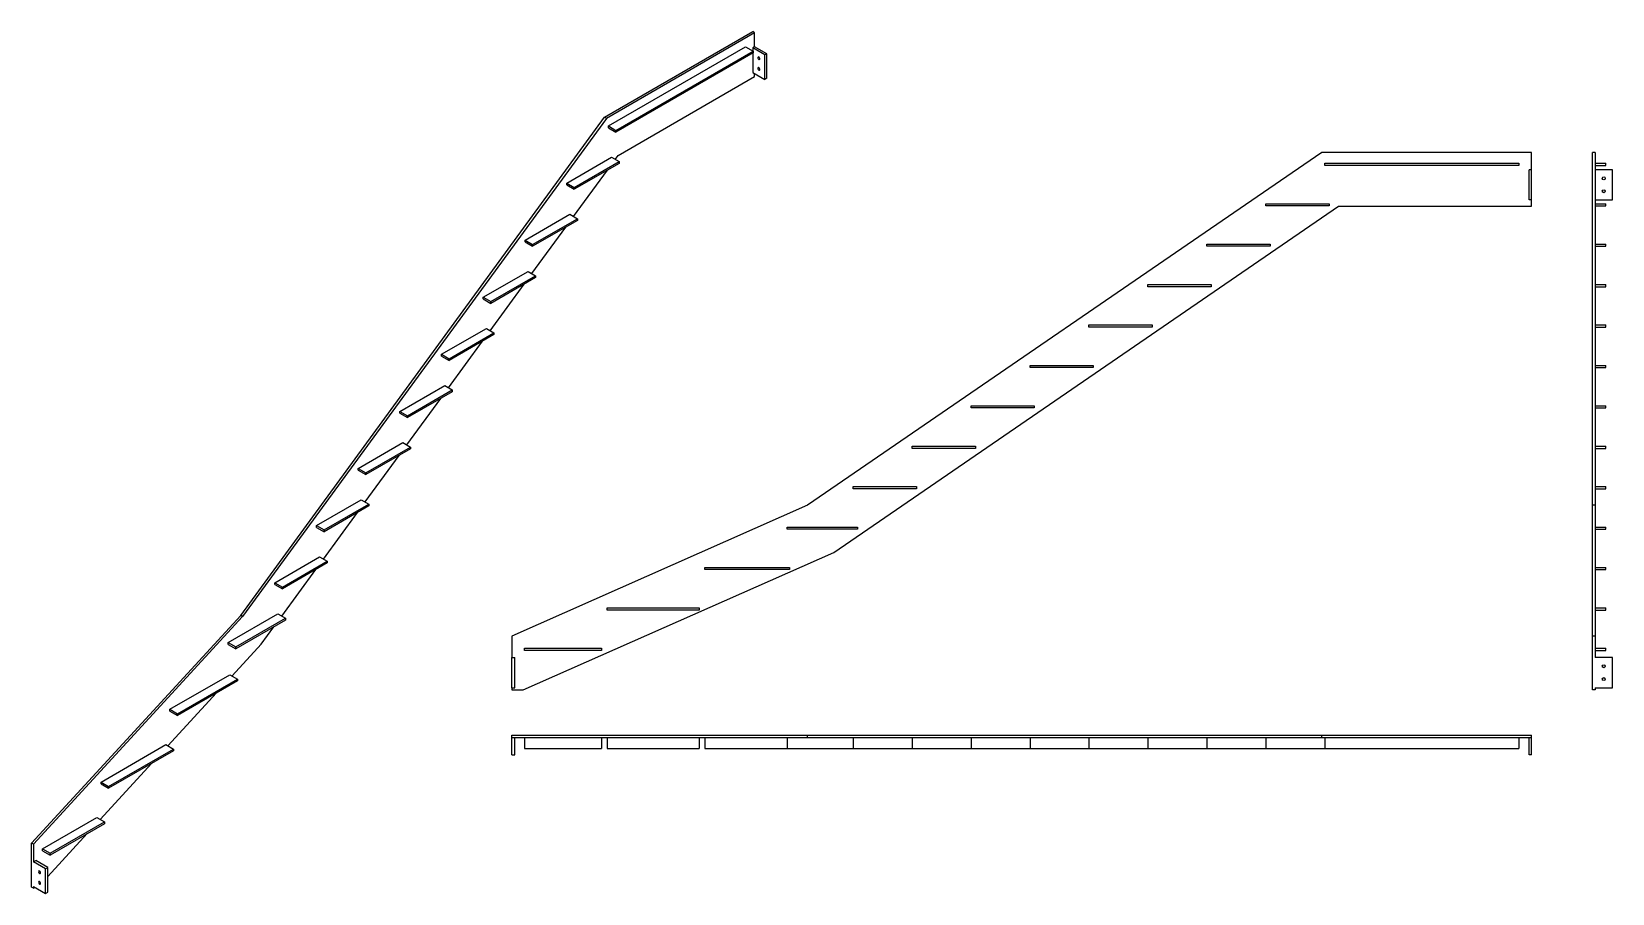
# Model space of a CAD drawing. Header units: millimetres. Extents: x -4692 to 2668, y -1586 to 2423.
import ezdxf

# ---------------------------------------------------------------- set-up
doc = ezdxf.new("R2010")
doc.units = ezdxf.units.MM
for name, color, linetype in [('ProjItem168', 7, 'CONTINUOUS'), ('ProjItem169', 7, 'CONTINUOUS'), ('ProjItem170', 7, 'CONTINUOUS'), ('ProjItem171', 7, 'CONTINUOUS')]:
    doc.layers.add(name, color=color, linetype=linetype)

msp = doc.modelspace()

# ---------------------------------------------------------------- linework, layer by layer
at = {"layer": 'ProjItem168'}
for p, q in [((1315.78, 1860.66), (-1079.84, 219.784)), ((2291.87, 1860.66), (1315.78, 1860.66)), ((2291.87, 1780.66), (2291.87, 1860.66)), ((1328.88, 1800.66), (1328.88, 1810.66)), ((1328.88, 1810.66), (2231.87, 1810.66)), ((2231.87, 1800.66), (1328.88, 1800.66)), ((2231.87, 1810.66), (2231.87, 1800.66)), ((2291.87, 1780.66), (2279.87, 1780.66)), ((2279.87, 1640.66), (2279.87, 1780.66)), ((2291.87, 1640.66), (2291.87, 1780.66)), ((1054.35, 1612.62), (1054.35, 1622.62)), ((1054.35, 1622.62), (1348.88, 1622.62)), ((1348.88, 1622.62), (1348.88, 1612.62)), ((2291.87, 1640.66), (2279.87, 1640.66)), ((2291.87, 1610.66), (2291.87, 1640.66)), ((-957.633, 0.4664), (1393.19, 1610.66)), ((1348.88, 1612.62), (1054.35, 1612.62)), ((1393.19, 1610.66), (2291.87, 1610.66)), ((779.827, 1424.59), (779.827, 1434.59)), ((779.827, 1434.59), (1074.35, 1434.59)), ((1074.35, 1424.59), (779.827, 1424.59)), ((1074.35, 1434.59), (1074.35, 1424.59)), ((505.301, 1236.55), (505.301, 1246.55)), ((505.301, 1246.55), (799.827, 1246.55)), ((799.827, 1236.55), (505.301, 1236.55)), ((799.827, 1246.55), (799.827, 1236.55)), ((230.775, 1048.52), (230.775, 1058.52)), ((230.775, 1058.52), (525.301, 1058.52)), ((525.301, 1048.52), (230.775, 1048.52)), ((525.301, 1058.52), (525.301, 1048.52)), ((-43.7504, 860.479), (-43.7504, 870.479)), ((-43.7504, 870.479), (250.775, 870.479)), ((250.775, 860.479), (-43.7504, 860.479)), ((250.775, 870.479), (250.775, 860.479)), ((-318.276, 672.444), (-318.276, 682.444)), ((-318.276, 682.444), (-23.7504, 682.444)), ((-23.7504, 672.444), (-318.276, 672.444)), ((-23.7504, 682.444), (-23.7504, 672.444)), ((-592.802, 484.408), (-592.802, 494.408)), ((-592.802, 494.408), (-298.276, 494.408)), ((-298.276, 484.408), (-592.802, 484.408)), ((-298.276, 494.408), (-298.276, 484.408)), ((-867.328, 296.372), (-867.328, 306.372)), ((-867.328, 306.372), (-572.802, 306.372)), ((-572.802, 296.372), (-867.328, 296.372)), ((-572.802, 306.372), (-572.802, 296.372)), ((-1079.84, 219.784), (-2457.13, -388.941)), ((-1174.13, 108.337), (-1174.13, 118.337)), ((-1174.13, 118.337), (-847.328, 118.337)), ((-847.328, 108.337), (-1174.13, 108.337)), ((-847.328, 118.337), (-847.328, 108.337)), ((-2404.35, -638.941), (-957.633, 0.4664)), ((-1558.13, -79.6992), (-1558.13, -69.6992)), ((-1558.13, -69.6992), (-1163.93, -69.6992)), ((-1163.93, -69.6992), (-1163.93, -79.6992)), ((-1163.93, -79.6992), (-1558.13, -79.6992)), ((-2012.13, -267.735), (-2012.13, -257.735)), ((-2012.13, -257.735), (-1584.61, -257.735)), ((-1584.61, -267.735), (-2012.13, -267.735)), ((-1584.61, -257.735), (-1584.61, -267.735)), ((-2457.13, -388.941), (-2457.13, -488.941)), ((-2457.13, -628.941), (-2457.13, -488.941)), ((-2457.13, -488.941), (-2442.13, -488.941)), ((-2442.13, -628.941), (-2442.13, -488.941)), ((-2397.13, -455.771), (-2397.13, -445.771)), ((-2397.13, -445.771), (-2039.33, -445.771)), ((-2039.33, -455.771), (-2397.13, -455.771)), ((-2039.33, -445.771), (-2039.33, -455.771)), ((-2457.13, -628.941), (-2457.13, -638.941)), ((-2457.13, -628.941), (-2442.13, -628.941)), ((-2457.13, -638.941), (-2404.35, -638.941))]:
    msp.add_line(p, q, dxfattribs=at)
at = {"layer": 'ProjItem169'}
for p, q in [((-2024.51, 2024.69), (-1334.31, 2423.17)), ((-1325.83, 2418.27), (-2016.02, 2019.79)), ((-1325.83, 2418.27), (-1334.31, 2423.17)), ((-1325.83, 2352.95), (-1325.83, 2418.27)), ((-2006.76, 1984.31), (-1368.25, 2352.95)), ((-1971.41, 1963.9), (-1332.9, 2332.54)), ((-1332.9, 2324.38), (-1971.41, 1955.73)), ((-1368.25, 2352.95), (-1332.9, 2332.54)), ((-1325.83, 2352.95), (-1334.31, 2348.06)), ((-1334.31, 2348.06), (-1334.31, 2333.36)), ((-1277.74, 2315.4), (-1334.31, 2348.06)), ((-1334.31, 2323.56), (-1334.31, 2233.75)), ((-1332.9, 2332.54), (-1332.9, 2324.38)), ((-1269.26, 2320.29), (-1325.83, 2352.95)), ((-1269.26, 2320.29), (-1277.74, 2315.4)), ((-1277.74, 2201.09), (-1277.74, 2315.4)), ((-1269.26, 2205.99), (-1269.26, 2320.29)), ((-1961.29, 1847.27), (-1325.83, 2214.15)), ((-1334.31, 2233.75), (-1277.74, 2201.09)), ((-1325.83, 2214.15), (-1325.83, 2228.85)), ((-1269.26, 2205.99), (-1277.74, 2201.09)), ((-3718.47, -293.087), (-2024.51, 2024.69)), ((-2016.02, 2019.79), (-3709.98, -297.986)), ((-2016.02, 2019.79), (-2024.51, 2024.69)), ((-2006.76, 1976.15), (-2006.76, 1984.31)), ((-2006.76, 1984.31), (-1971.41, 1963.9)), ((-2006.76, 1976.15), (-1971.41, 1955.73)), ((-1971.41, 1955.73), (-1971.41, 1963.9)), ((-1974.86, 1828.69), (-1961.29, 1847.27)), ((-2200.88, 1718.71), (-1992.62, 1838.94)), ((-2168.98, 1563.09), (-2010.88, 1779.42)), ((-2165.53, 1698.29), (-1957.27, 1818.53)), ((-1957.27, 1810.37), (-2165.53, 1690.13)), ((-1992.62, 1838.94), (-1957.27, 1818.53)), ((-1957.27, 1818.53), (-1957.27, 1810.37)), ((-2200.88, 1710.54), (-2200.88, 1718.71)), ((-2200.88, 1718.71), (-2165.53, 1698.29)), ((-2200.88, 1710.54), (-2165.53, 1690.13)), ((-2165.53, 1690.13), (-2165.53, 1698.29)), ((-2395, 1453.1), (-2186.74, 1573.34)), ((-2359.65, 1432.69), (-2151.39, 1552.93)), ((-2186.74, 1573.34), (-2151.39, 1552.93)), ((-2151.39, 1552.93), (-2151.39, 1544.76)), ((-2363.1, 1297.48), (-2205, 1513.81)), ((-2151.39, 1544.76), (-2359.65, 1424.52)), ((-2395, 1444.94), (-2395, 1453.1)), ((-2395, 1453.1), (-2359.65, 1432.69)), ((-2395, 1444.94), (-2359.65, 1424.52)), ((-2359.65, 1424.52), (-2359.65, 1432.69)), ((-2589.12, 1187.49), (-2380.86, 1307.73)), ((-2553.77, 1167.08), (-2345.5, 1287.32)), ((-2345.5, 1279.16), (-2553.77, 1158.92)), ((-2380.86, 1307.73), (-2345.5, 1287.32)), ((-2345.5, 1287.32), (-2345.5, 1279.16)), ((-2589.12, 1179.33), (-2589.12, 1187.49)), ((-2589.12, 1187.49), (-2553.77, 1167.08)), ((-2589.12, 1179.33), (-2553.77, 1158.92)), ((-2557.22, 1031.88), (-2399.12, 1248.2)), ((-2553.77, 1158.92), (-2553.77, 1167.08)), ((-2783.24, 921.89), (-2574.98, 1042.13)), ((-2574.98, 1042.13), (-2539.62, 1021.72)), ((-2751.34, 766.271), (-2593.23, 982.6)), ((-2747.88, 901.477), (-2539.62, 1021.72)), ((-2539.62, 1013.55), (-2747.88, 893.312)), ((-2539.62, 1021.72), (-2539.62, 1013.55)), ((-2783.24, 913.725), (-2783.24, 921.89)), ((-2783.24, 921.89), (-2747.88, 901.477)), ((-2783.24, 913.725), (-2747.88, 893.312)), ((-2747.88, 893.312), (-2747.88, 901.477)), ((-2977.36, 656.285), (-2769.1, 776.524)), ((-2942, 635.872), (-2733.74, 756.112)), ((-2733.74, 747.947), (-2942, 627.707)), ((-2769.1, 776.524), (-2733.74, 756.112)), ((-2733.74, 756.112), (-2733.74, 747.947)), ((-2945.46, 500.666), (-2787.35, 716.995)), ((-2977.36, 648.12), (-2977.36, 656.285)), ((-2977.36, 656.285), (-2942, 635.872)), ((-2977.36, 648.12), (-2942, 627.707)), ((-2942, 627.707), (-2942, 635.872)), ((-3171.48, 390.679), (-2963.22, 510.919)), ((-3139.58, 235.061), (-2981.47, 451.389)), ((-3136.12, 370.267), (-2927.86, 490.507)), ((-2927.86, 482.342), (-3136.12, 362.102)), ((-2963.22, 510.919), (-2927.86, 490.507)), ((-2927.86, 490.507), (-2927.86, 482.342)), ((-3171.48, 382.514), (-3171.48, 390.679)), ((-3171.48, 390.679), (-3136.12, 370.267)), ((-3171.48, 382.514), (-3136.12, 362.102)), ((-3136.12, 362.102), (-3136.12, 370.267)), ((-3365.6, 125.074), (-3157.34, 245.314)), ((-3330.24, 104.662), (-3121.98, 224.901)), ((-3157.34, 245.314), (-3121.98, 224.901)), ((-3121.98, 224.901), (-3121.98, 216.736)), ((-3333.7, -30.5443), (-3175.59, 185.784)), ((-3121.98, 216.736), (-3330.24, 96.4968)), ((-3365.6, 116.909), (-3365.6, 125.074)), ((-3365.6, 125.074), (-3330.24, 104.662)), ((-3365.6, 116.909), (-3330.24, 96.4968)), ((-3330.24, 96.4968), (-3330.24, 104.662)), ((-3559.72, -140.531), (-3351.45, -20.2914)), ((-3524.36, -160.943), (-3316.1, -40.7038)), ((-3316.1, -48.8688), (-3524.36, -169.108)), ((-3351.45, -20.2914), (-3316.1, -40.7038)), ((-3316.1, -40.7038), (-3316.1, -48.8688)), ((-3559.72, -148.696), (-3559.72, -140.531)), ((-3559.72, -140.531), (-3524.36, -160.943)), ((-3527.82, -296.15), (-3369.71, -79.821)), ((-3559.72, -148.696), (-3524.36, -169.108)), ((-3524.36, -169.108), (-3524.36, -160.943)), ((-4692.36, -1352.39), (-3718.47, -293.087)), ((-3776.66, -419.314), (-3545.57, -285.897)), ((-3709.98, -297.986), (-3718.47, -293.087)), ((-3545.57, -285.897), (-3510.22, -306.309)), ((-3709.98, -297.986), (-4683.88, -1357.29)), ((-3741.3, -439.726), (-3510.22, -306.309)), ((-3510.22, -314.474), (-3741.3, -447.891)), ((-3623.57, -427.169), (-3563.83, -345.426)), ((-3510.22, -306.309), (-3510.22, -314.474)), ((-3776.66, -427.479), (-3776.66, -419.314)), ((-3776.66, -419.314), (-3741.3, -439.726)), ((-3776.66, -427.479), (-3741.3, -447.891)), ((-3759.14, -574.63), (-3623.57, -427.169)), ((-3741.3, -447.891), (-3741.3, -439.726)), ((-4048.19, -729.612), (-3769.45, -568.681)), ((-3769.45, -568.681), (-3734.09, -589.093)), ((-4057.64, -899.305), (-3831.82, -653.683)), ((-4012.83, -750.024), (-3734.09, -589.093)), ((-3734.09, -597.258), (-4012.83, -758.189)), ((-3734.09, -589.093), (-3734.09, -597.258)), ((-4048.19, -737.777), (-4048.19, -729.612)), ((-4048.19, -729.612), (-4012.83, -750.024)), ((-4048.19, -737.777), (-4012.83, -758.189)), ((-4012.83, -758.189), (-4012.83, -750.024)), ((-4369.21, -1068.49), (-4066.91, -893.952)), ((-4333.86, -1088.9), (-4031.56, -914.365)), ((-4031.56, -922.53), (-4333.86, -1097.06)), ((-4066.91, -893.952), (-4031.56, -914.365)), ((-4031.56, -914.365), (-4031.56, -922.53)), ((-4372.83, -1242.14), (-4132.66, -980.901)), ((-4369.21, -1076.65), (-4369.21, -1068.49)), ((-4369.21, -1068.49), (-4333.86, -1088.9)), ((-4369.21, -1076.65), (-4333.86, -1097.06)), ((-4333.86, -1097.06), (-4333.86, -1088.9)), ((-4641.45, -1379.19), (-4388.45, -1233.12)), ((-4388.45, -1233.12), (-4353.09, -1253.53)), ((-4616.7, -1507.39), (-4433.5, -1308.12)), ((-4606.1, -1399.61), (-4353.09, -1253.53)), ((-4353.09, -1261.7), (-4606.1, -1407.77)), ((-4353.09, -1253.53), (-4353.09, -1261.7)), ((-4692.36, -1556.51), (-4692.36, -1352.39)), ((-4683.88, -1357.29), (-4692.36, -1352.39)), ((-4683.88, -1357.29), (-4683.88, -1438.94)), ((-4641.45, -1387.36), (-4641.45, -1379.19)), ((-4641.45, -1379.19), (-4606.1, -1399.61)), ((-4641.45, -1387.36), (-4606.1, -1407.77)), ((-4683.88, -1438.94), (-4673.27, -1432.81)), ((-4627.31, -1471.6), (-4683.88, -1438.94)), ((-4616.7, -1465.47), (-4673.27, -1432.81)), ((-4627.31, -1471.6), (-4616.7, -1465.47)), ((-4627.31, -1585.91), (-4627.31, -1471.6)), ((-4616.7, -1579.78), (-4616.7, -1465.47)), ((-4606.1, -1407.77), (-4606.1, -1399.61)), ((-4683.88, -1561.41), (-4692.36, -1556.51)), ((-4683.88, -1553.25), (-4683.88, -1561.41)), ((-4683.88, -1553.25), (-4627.31, -1585.91)), ((-4683.88, -1561.41), (-4676.81, -1557.33)), ((-4627.31, -1585.91), (-4616.7, -1579.78))]:
    msp.add_line(p, q, dxfattribs=at)
for centre, major_axis, start_param, end_param in [((-1306.03, 2299.07), (3.5, -6.0622), -3.14159, -0.785398), ((-1306.03, 2299.07), (3.5, -6.0622), 0, -3.14159), ((-1306.03, 2299.07), (3.5, -6.0622), -0.785398, 0), ((-1306.03, 2250.08), (3.5, -6.0622), -3.14159, -0.785398), ((-1306.03, 2250.08), (3.5, -6.0622), 0, -3.14159), ((-1306.03, 2250.08), (3.5, -6.0622), -0.785398, 0), ((-4655.59, -1487.93), (-3.5, 6.0622), 0, 3.14159), ((-4655.59, -1536.92), (-3.5, 6.0622), 0, 3.14159), ((-4655.59, -1487.93), (-3.5, 6.0622), 5.49779, 0), ((-4655.59, -1536.92), (-3.5, 6.0622), 5.49779, 0), ((-4655.59, -1487.93), (-3.5, 6.0622), 3.14159, 5.49779), ((-4655.59, -1536.92), (-3.5, 6.0622), 3.14159, 5.49779)]:
    msp.add_ellipse(centre, major_axis=major_axis, ratio=0.57735, start_param=start_param, end_param=end_param, dxfattribs=at)
at = {"layer": 'ProjItem170'}
for p, q in [((2575.9, 219.784), (2575.9, 1860.66)), ((2587.9, 1860.66), (2575.9, 1860.66)), ((2587.9, 1860.66), (2587.9, 219.784)), ((2587.9, 1810.66), (2637.9, 1810.66)), ((2587.9, 1800.66), (2637.9, 1800.66)), ((2667.9, 1780.66), (2587.9, 1780.66)), ((2637.9, 1800.66), (2637.9, 1810.66)), ((2667.9, 1640.66), (2667.9, 1780.66)), ((2587.9, 1640.66), (2667.9, 1640.66)), ((2587.9, 1622.62), (2637.9, 1622.62)), ((2637.9, 1612.62), (2637.9, 1622.62)), ((2587.9, 1612.62), (2637.9, 1612.62)), ((2587.9, 1434.59), (2637.9, 1434.59)), ((2587.9, 1424.59), (2637.9, 1424.59)), ((2637.9, 1424.59), (2637.9, 1434.59)), ((2587.9, 1246.55), (2637.9, 1246.55)), ((2587.9, 1236.55), (2637.9, 1236.55)), ((2637.9, 1236.55), (2637.9, 1246.55)), ((2587.9, 1058.52), (2637.9, 1058.52)), ((2587.9, 1048.52), (2637.9, 1048.52)), ((2637.9, 1048.52), (2637.9, 1058.52)), ((2587.9, 870.479), (2637.9, 870.479)), ((2587.9, 860.479), (2637.9, 860.479)), ((2637.9, 860.479), (2637.9, 870.479)), ((2587.9, 682.444), (2637.9, 682.444)), ((2587.9, 672.444), (2637.9, 672.444)), ((2637.9, 672.444), (2637.9, 682.444)), ((2587.9, 494.408), (2637.9, 494.408)), ((2587.9, 484.408), (2637.9, 484.408)), ((2637.9, 484.408), (2637.9, 494.408)), ((2587.9, 306.372), (2637.9, 306.372)), ((2587.9, 296.372), (2637.9, 296.372)), ((2637.9, 296.372), (2637.9, 306.372)), ((2575.9, -388.941), (2575.9, 219.784)), ((2587.9, 219.784), (2575.9, 219.784)), ((2587.9, 219.784), (2587.9, -388.941)), ((2587.9, 118.337), (2637.9, 118.337)), ((2587.9, 108.337), (2637.9, 108.337)), ((2637.9, 108.337), (2637.9, 118.337)), ((2587.9, -69.6992), (2637.9, -69.6992)), ((2637.9, -79.6992), (2637.9, -69.6992)), ((2587.9, -79.6992), (2637.9, -79.6992)), ((2587.9, -257.735), (2637.9, -257.735)), ((2587.9, -267.735), (2637.9, -267.735)), ((2637.9, -267.735), (2637.9, -257.735)), ((2575.9, -638.941), (2575.9, -388.941)), ((2587.9, -388.941), (2575.9, -388.941)), ((2587.9, -388.941), (2587.9, -488.941)), ((2587.9, -445.771), (2637.9, -445.771)), ((2587.9, -455.771), (2637.9, -455.771)), ((2667.9, -488.941), (2587.9, -488.941)), ((2637.9, -455.771), (2637.9, -445.771)), ((2667.9, -628.941), (2667.9, -488.941)), ((2587.9, -638.941), (2575.9, -638.941)), ((2587.9, -628.941), (2587.9, -638.941)), ((2587.9, -628.941), (2667.9, -628.941))]:
    msp.add_line(p, q, dxfattribs=at)
for centre in [(2627.9, 1740.66), (2627.9, 1680.66), (2627.9, -528.941), (2627.9, -588.941)]:
    msp.add_circle(centre, 7, dxfattribs=at)
at = {"layer": 'ProjItem171'}
for p, q in [((-2457.13, -850.007), (-1079.84, -850.007)), ((-2457.13, -862.007), (-2457.13, -850.007)), ((-1079.84, -862.007), (-2457.13, -862.007)), ((-2457.13, -942.007), (-2457.13, -862.007)), ((-2442.13, -942.007), (-2442.13, -862.007)), ((-2397.13, -862.007), (-2397.13, -912.007)), ((-2039.33, -862.007), (-2039.33, -912.007)), ((-2012.13, -862.007), (-2012.13, -912.007)), ((-1584.61, -862.007), (-1584.61, -912.007)), ((-1558.13, -862.007), (-1558.13, -912.007)), ((-1174.13, -862.007), (-1174.13, -912.007)), ((-1079.84, -850.007), (1315.78, -850.007)), ((-1079.84, -862.007), (-1079.84, -850.007)), ((1315.78, -862.007), (-1079.84, -862.007)), ((-867.328, -862.007), (-867.328, -912.007)), ((-592.802, -862.007), (-592.802, -912.007)), ((-318.276, -862.007), (-318.276, -912.007)), ((-43.7504, -862.007), (-43.7504, -912.007)), ((230.775, -862.007), (230.775, -912.007)), ((505.301, -862.007), (505.301, -912.007)), ((779.827, -862.007), (779.827, -912.007)), ((1054.35, -862.007), (1054.35, -912.007)), ((1315.78, -850.007), (2291.87, -850.007)), ((1315.78, -862.007), (1315.78, -850.007)), ((2291.87, -862.007), (1315.78, -862.007)), ((1328.88, -862.007), (1328.88, -912.007)), ((2231.87, -862.007), (2231.87, -912.007)), ((2279.87, -942.007), (2279.87, -862.007)), ((2291.87, -862.007), (2291.87, -850.007)), ((2291.87, -942.007), (2291.87, -862.007)), ((-2457.13, -942.007), (-2442.13, -942.007)), ((-2397.13, -912.007), (-2039.33, -912.007)), ((-2012.13, -912.007), (-1584.61, -912.007)), ((-1558.13, -912.007), (-1174.13, -912.007)), ((-1174.13, -912.007), (-867.328, -912.007)), ((-867.328, -912.007), (-592.802, -912.007)), ((-592.802, -912.007), (-318.276, -912.007)), ((-318.276, -912.007), (-43.7504, -912.007)), ((-43.7504, -912.007), (230.775, -912.007)), ((230.775, -912.007), (505.301, -912.007)), ((505.301, -912.007), (779.827, -912.007)), ((779.827, -912.007), (1054.35, -912.007)), ((1054.35, -912.007), (1328.88, -912.007)), ((1328.88, -912.007), (2231.87, -912.007)), ((2291.87, -942.007), (2279.87, -942.007))]:
    msp.add_line(p, q, dxfattribs=at)

doc.saveas('drawing.dxf')
